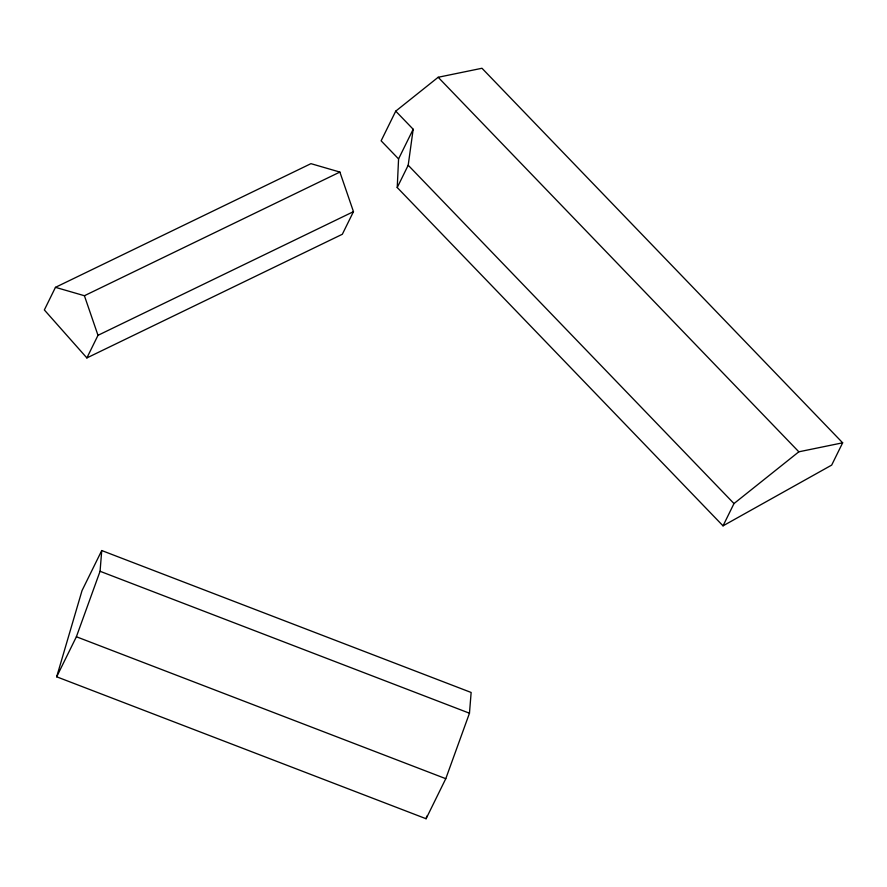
<?xml version="1.0" encoding="UTF-8"?>
<svg xmlns="http://www.w3.org/2000/svg" width="887" height="887" viewBox="0 0 887 887"><rect width="100%" height="100%" fill="white"/><g stroke="black" fill="none" stroke-linecap="round" stroke-linejoin="round"><path stroke-width="1.33" d="M397.232 187.523L398.573 158.917L413.176 129.247L395.735 111.141L438.167 77.269L481.985 68.266L842.65 442.813L831.684 465.098L723.027 525.847L397.232 187.523L408.197 165.237L413.176 129.247M56.679 676.803L76.382 636.755L100.065 571.283L101.739 550.539L471.141 692.47L469.467 713.215L445.784 778.686L426.082 818.734L56.679 676.803L82.036 590.576L101.739 550.539M426.082 818.734L426.858 816.084M55.471 287.333L44.35 309.94L86.871 357.927L342.338 234.257L353.469 211.649L339.876 172.067L310.949 163.663L55.471 287.333L84.409 295.726L339.876 172.067M86.871 357.927L97.991 335.319L353.469 211.649M395.735 111.141L381.133 140.811L398.573 158.917M723.027 525.847L733.992 503.561L798.843 451.805L842.65 442.813M100.065 571.283L469.467 713.215M76.382 636.755L445.784 778.686M438.167 77.269L798.843 451.805M408.197 165.237L733.992 503.561M84.409 295.726L97.991 335.319"/></g></svg>
